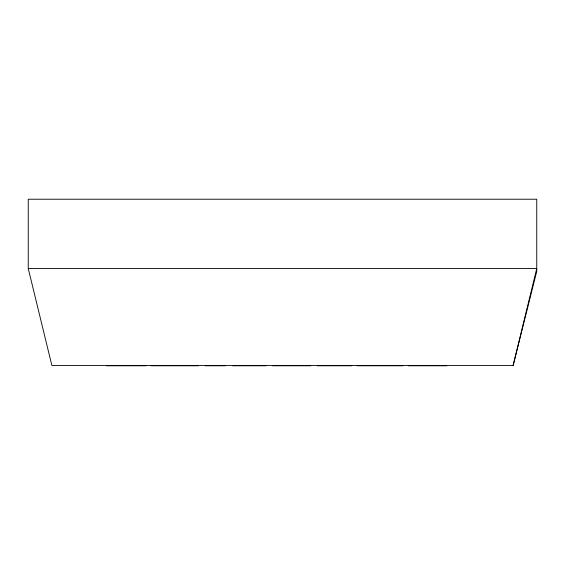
<?xml version="1.0" encoding="UTF-8"?>
<svg xmlns="http://www.w3.org/2000/svg" width="565" height="565" viewBox="0 0 565 565"><rect width="100%" height="100%" fill="white"/><g stroke="black" fill="none" stroke-linecap="round" stroke-linejoin="round"><path stroke-width="0.85" d="M513.133 365.463L536.75 268.488L28.25 268.488L28.25 199.219L536.75 199.219L536.75 271.32L513.133 365.463L51.867 365.463L28.25 268.488M106.495 365.781L146.18 365.781M150.855 365.781L198.287 365.781M205.215 365.781L225.266 365.781M232.766 365.781L265.974 365.781M272.613 365.781L310.785 365.781M317.262 365.781L351.861 365.781M357.214 365.781L402.887 365.781M408.318 365.781L446.816 365.781"/></g></svg>
